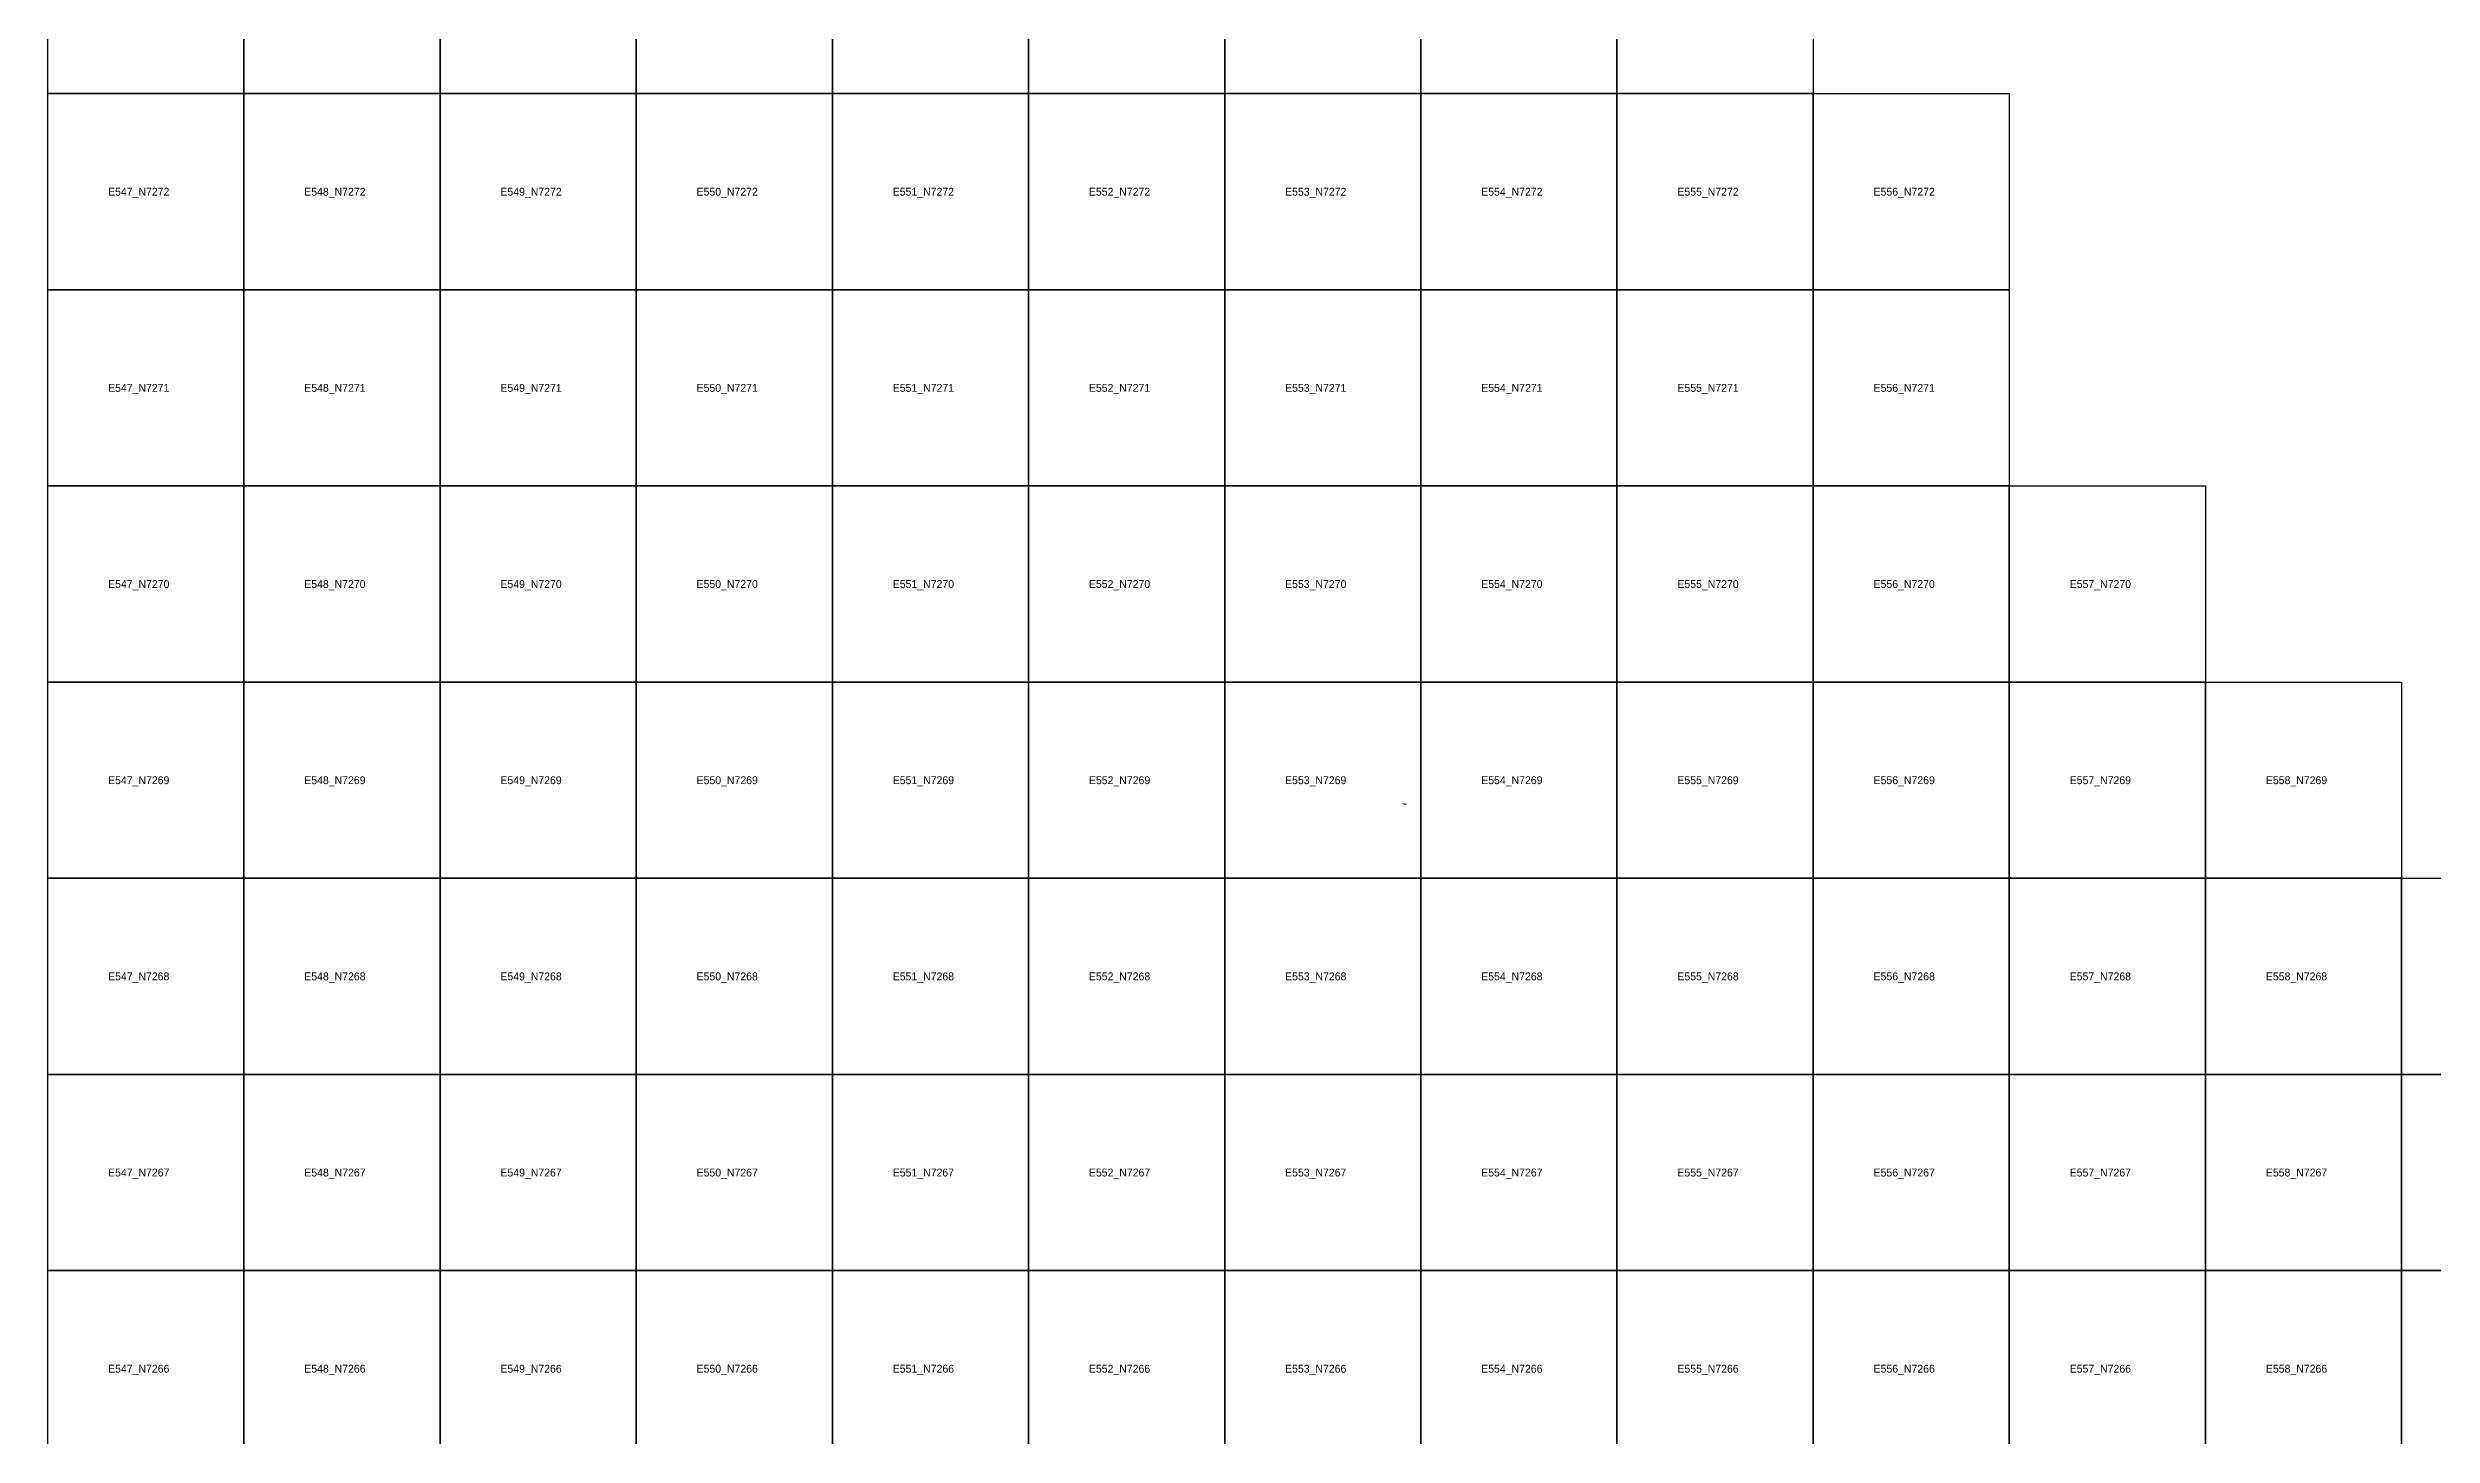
# Model space of a CAD drawing. Extents: x 546000 to 599000, y 7210000 to 7363000.
# Drawn here: x 547000 to 559156, y 7266160 to 7273234 of the extents above; entities that cross this region are included whole.
import ezdxf

# ---------------------------------------------------------------- set-up
doc = ezdxf.new("R2010")
doc.units = 0
doc.layers.add('FEATUREATTRIBS', color=7, linetype='Continuous')

msp = doc.modelspace()

# ---------------------------------------------------------------- linework, layer by layer
at = {"layer": 'FEATUREATTRIBS'}
for p, q in [((553925, 7269377), (553909, 7269380)), ((553912, 7269379), (553912, 7269380)), ((553912, 7269380), (553912, 7269380)), ((553912, 7269380), (553912, 7269379))]:
    msp.add_line(p, q, dxfattribs=at)
for points in [[(547000, 7273000), (547000, 7274000), (548000, 7274000), (548000, 7273000)], [(548000, 7273000), (548000, 7274000), (549000, 7274000), (549000, 7273000)], [(549000, 7273000), (549000, 7274000), (550000, 7274000), (550000, 7273000)], [(550000, 7273000), (550000, 7274000), (551000, 7274000), (551000, 7273000)], [(551000, 7273000), (551000, 7274000), (552000, 7274000), (552000, 7273000)], [(552000, 7273000), (552000, 7274000), (553000, 7274000), (553000, 7273000)], [(553000, 7273000), (553000, 7274000), (554000, 7274000), (554000, 7273000)], [(554000, 7273000), (554000, 7274000), (555000, 7274000), (555000, 7273000)], [(555000, 7273000), (555000, 7274000), (556000, 7274000), (556000, 7273000)], [(547000, 7272000), (547000, 7273000), (548000, 7273000), (548000, 7272000)], [(548000, 7272000), (548000, 7273000), (549000, 7273000), (549000, 7272000)], [(549000, 7272000), (549000, 7273000), (550000, 7273000), (550000, 7272000)], [(550000, 7272000), (550000, 7273000), (551000, 7273000), (551000, 7272000)], [(551000, 7272000), (551000, 7273000), (552000, 7273000), (552000, 7272000)], [(552000, 7272000), (552000, 7273000), (553000, 7273000), (553000, 7272000)], [(553000, 7272000), (553000, 7273000), (554000, 7273000), (554000, 7272000)], [(554000, 7272000), (554000, 7273000), (555000, 7273000), (555000, 7272000)], [(555000, 7272000), (555000, 7273000), (556000, 7273000), (556000, 7272000)], [(556000, 7272000), (556000, 7273000), (557000, 7273000), (557000, 7272000)], [(547000, 7271000), (547000, 7272000), (548000, 7272000), (548000, 7271000)], [(548000, 7271000), (548000, 7272000), (549000, 7272000), (549000, 7271000)], [(549000, 7271000), (549000, 7272000), (550000, 7272000), (550000, 7271000)], [(550000, 7271000), (550000, 7272000), (551000, 7272000), (551000, 7271000)], [(551000, 7271000), (551000, 7272000), (552000, 7272000), (552000, 7271000)], [(552000, 7271000), (552000, 7272000), (553000, 7272000), (553000, 7271000)], [(553000, 7271000), (553000, 7272000), (554000, 7272000), (554000, 7271000)], [(554000, 7271000), (554000, 7272000), (555000, 7272000), (555000, 7271000)], [(555000, 7271000), (555000, 7272000), (556000, 7272000), (556000, 7271000)], [(556000, 7271000), (556000, 7272000), (557000, 7272000), (557000, 7271000)], [(547000, 7270000), (547000, 7271000), (548000, 7271000), (548000, 7270000)], [(548000, 7270000), (548000, 7271000), (549000, 7271000), (549000, 7270000)], [(549000, 7270000), (549000, 7271000), (550000, 7271000), (550000, 7270000)], [(550000, 7270000), (550000, 7271000), (551000, 7271000), (551000, 7270000)], [(551000, 7270000), (551000, 7271000), (552000, 7271000), (552000, 7270000)], [(552000, 7270000), (552000, 7271000), (553000, 7271000), (553000, 7270000)], [(553000, 7270000), (553000, 7271000), (554000, 7271000), (554000, 7270000)], [(554000, 7270000), (554000, 7271000), (555000, 7271000), (555000, 7270000)], [(555000, 7270000), (555000, 7271000), (556000, 7271000), (556000, 7270000)], [(556000, 7270000), (556000, 7271000), (557000, 7271000), (557000, 7270000)], [(557000, 7270000), (557000, 7271000), (558000, 7271000), (558000, 7270000)], [(547000, 7269000), (547000, 7270000), (548000, 7270000), (548000, 7269000)], [(548000, 7269000), (548000, 7270000), (549000, 7270000), (549000, 7269000)], [(549000, 7269000), (549000, 7270000), (550000, 7270000), (550000, 7269000)], [(550000, 7269000), (550000, 7270000), (551000, 7270000), (551000, 7269000)], [(551000, 7269000), (551000, 7270000), (552000, 7270000), (552000, 7269000)], [(552000, 7269000), (552000, 7270000), (553000, 7270000), (553000, 7269000)], [(553000, 7269000), (553000, 7270000), (554000, 7270000), (554000, 7269000)], [(554000, 7269000), (554000, 7270000), (555000, 7270000), (555000, 7269000)], [(555000, 7269000), (555000, 7270000), (556000, 7270000), (556000, 7269000)], [(556000, 7269000), (556000, 7270000), (557000, 7270000), (557000, 7269000)], [(557000, 7269000), (557000, 7270000), (558000, 7270000), (558000, 7269000)], [(558000, 7269000), (558000, 7270000), (559000, 7270000), (559000, 7269000)], [(547000, 7268000), (547000, 7269000), (548000, 7269000), (548000, 7268000)], [(548000, 7268000), (548000, 7269000), (549000, 7269000), (549000, 7268000)], [(549000, 7268000), (549000, 7269000), (550000, 7269000), (550000, 7268000)], [(550000, 7268000), (550000, 7269000), (551000, 7269000), (551000, 7268000)], [(551000, 7268000), (551000, 7269000), (552000, 7269000), (552000, 7268000)], [(552000, 7268000), (552000, 7269000), (553000, 7269000), (553000, 7268000)], [(553000, 7268000), (553000, 7269000), (554000, 7269000), (554000, 7268000)], [(554000, 7268000), (554000, 7269000), (555000, 7269000), (555000, 7268000)], [(555000, 7268000), (555000, 7269000), (556000, 7269000), (556000, 7268000)], [(556000, 7268000), (556000, 7269000), (557000, 7269000), (557000, 7268000)], [(557000, 7268000), (557000, 7269000), (558000, 7269000), (558000, 7268000)], [(558000, 7268000), (558000, 7269000), (559000, 7269000), (559000, 7268000)], [(559000, 7268000), (559000, 7269000), (560000, 7269000), (560000, 7268000)], [(547000, 7267000), (547000, 7268000), (548000, 7268000), (548000, 7267000)], [(548000, 7267000), (548000, 7268000), (549000, 7268000), (549000, 7267000)], [(549000, 7267000), (549000, 7268000), (550000, 7268000), (550000, 7267000)], [(550000, 7267000), (550000, 7268000), (551000, 7268000), (551000, 7267000)], [(551000, 7267000), (551000, 7268000), (552000, 7268000), (552000, 7267000)], [(552000, 7267000), (552000, 7268000), (553000, 7268000), (553000, 7267000)], [(553000, 7267000), (553000, 7268000), (554000, 7268000), (554000, 7267000)], [(554000, 7267000), (554000, 7268000), (555000, 7268000), (555000, 7267000)], [(555000, 7267000), (555000, 7268000), (556000, 7268000), (556000, 7267000)], [(556000, 7267000), (556000, 7268000), (557000, 7268000), (557000, 7267000)], [(557000, 7267000), (557000, 7268000), (558000, 7268000), (558000, 7267000)], [(558000, 7267000), (558000, 7268000), (559000, 7268000), (559000, 7267000)], [(559000, 7267000), (559000, 7268000), (560000, 7268000), (560000, 7267000)], [(547000, 7266000), (547000, 7267000), (548000, 7267000), (548000, 7266000)], [(548000, 7266000), (548000, 7267000), (549000, 7267000), (549000, 7266000)], [(549000, 7266000), (549000, 7267000), (550000, 7267000), (550000, 7266000)], [(550000, 7266000), (550000, 7267000), (551000, 7267000), (551000, 7266000)], [(551000, 7266000), (551000, 7267000), (552000, 7267000), (552000, 7266000)], [(552000, 7266000), (552000, 7267000), (553000, 7267000), (553000, 7266000)], [(553000, 7266000), (553000, 7267000), (554000, 7267000), (554000, 7266000)], [(554000, 7266000), (554000, 7267000), (555000, 7267000), (555000, 7266000)], [(555000, 7266000), (555000, 7267000), (556000, 7267000), (556000, 7266000)], [(556000, 7266000), (556000, 7267000), (557000, 7267000), (557000, 7266000)], [(557000, 7266000), (557000, 7267000), (558000, 7267000), (558000, 7266000)], [(558000, 7266000), (558000, 7267000), (559000, 7267000), (559000, 7266000)], [(559000, 7266000), (559000, 7267000), (560000, 7267000), (560000, 7266000)]]:
    msp.add_lwpolyline(points, close=True, dxfattribs=at)

# ---------------------------------------------------------------- texts
for s, p in [('E547_N7272', (547308, 7272480)), ('E548_N7272', (548308, 7272480)), ('E549_N7272', (549308, 7272480)), ('E550_N7272', (550308, 7272480)), ('E551_N7272', (551308, 7272480)), ('E552_N7272', (552308, 7272480)), ('E553_N7272', (553308, 7272480)), ('E554_N7272', (554308, 7272480)), ('E555_N7272', (555308, 7272480)), ('E556_N7272', (556308, 7272480)), ('E547_N7271', (547308, 7271480)), ('E548_N7271', (548308, 7271480)), ('E549_N7271', (549308, 7271480)), ('E550_N7271', (550308, 7271480)), ('E551_N7271', (551308, 7271480)), ('E552_N7271', (552308, 7271480)), ('E553_N7271', (553308, 7271480)), ('E554_N7271', (554308, 7271480)), ('E555_N7271', (555308, 7271480)), ('E556_N7271', (556308, 7271480)), ('E547_N7270', (547308, 7270480)), ('E548_N7270', (548308, 7270480)), ('E549_N7270', (549308, 7270480)), ('E550_N7270', (550308, 7270480)), ('E551_N7270', (551308, 7270480)), ('E552_N7270', (552308, 7270480)), ('E553_N7270', (553308, 7270480)), ('E554_N7270', (554308, 7270480)), ('E555_N7270', (555308, 7270480)), ('E556_N7270', (556308, 7270480)), ('E557_N7270', (557308, 7270480)), ('E547_N7269', (547308, 7269480)), ('E548_N7269', (548308, 7269480)), ('E549_N7269', (549308, 7269480)), ('E550_N7269', (550308, 7269480)), ('E551_N7269', (551308, 7269480)), ('E552_N7269', (552308, 7269480)), ('E553_N7269', (553308, 7269480)), ('E554_N7269', (554308, 7269480)), ('E555_N7269', (555308, 7269480)), ('E556_N7269', (556308, 7269480)), ('E557_N7269', (557308, 7269480)), ('E558_N7269', (558308, 7269480)), ('E547_N7268', (547308, 7268480)), ('E548_N7268', (548308, 7268480)), ('E549_N7268', (549308, 7268480)), ('E550_N7268', (550308, 7268480)), ('E551_N7268', (551308, 7268480)), ('E552_N7268', (552308, 7268480)), ('E553_N7268', (553308, 7268480)), ('E554_N7268', (554308, 7268480)), ('E555_N7268', (555308, 7268480)), ('E556_N7268', (556308, 7268480)), ('E557_N7268', (557308, 7268480)), ('E558_N7268', (558308, 7268480)), ('E547_N7267', (547308, 7267480)), ('E548_N7267', (548308, 7267480)), ('E549_N7267', (549308, 7267480)), ('E550_N7267', (550308, 7267480)), ('E551_N7267', (551308, 7267480)), ('E552_N7267', (552308, 7267480)), ('E553_N7267', (553308, 7267480)), ('E554_N7267', (554308, 7267480)), ('E555_N7267', (555308, 7267480)), ('E556_N7267', (556308, 7267480)), ('E557_N7267', (557308, 7267480)), ('E558_N7267', (558308, 7267480)), ('E547_N7266', (547308, 7266480)), ('E548_N7266', (548308, 7266480)), ('E549_N7266', (549308, 7266480)), ('E550_N7266', (550308, 7266480)), ('E551_N7266', (551308, 7266480)), ('E552_N7266', (552308, 7266480)), ('E553_N7266', (553308, 7266480)), ('E554_N7266', (554308, 7266480)), ('E555_N7266', (555308, 7266480)), ('E556_N7266', (556308, 7266480)), ('E557_N7266', (557308, 7266480)), ('E558_N7266', (558308, 7266480))]:
    msp.add_text(s, height=40, dxfattribs=at).set_placement(p)

doc.saveas('drawing.dxf')
